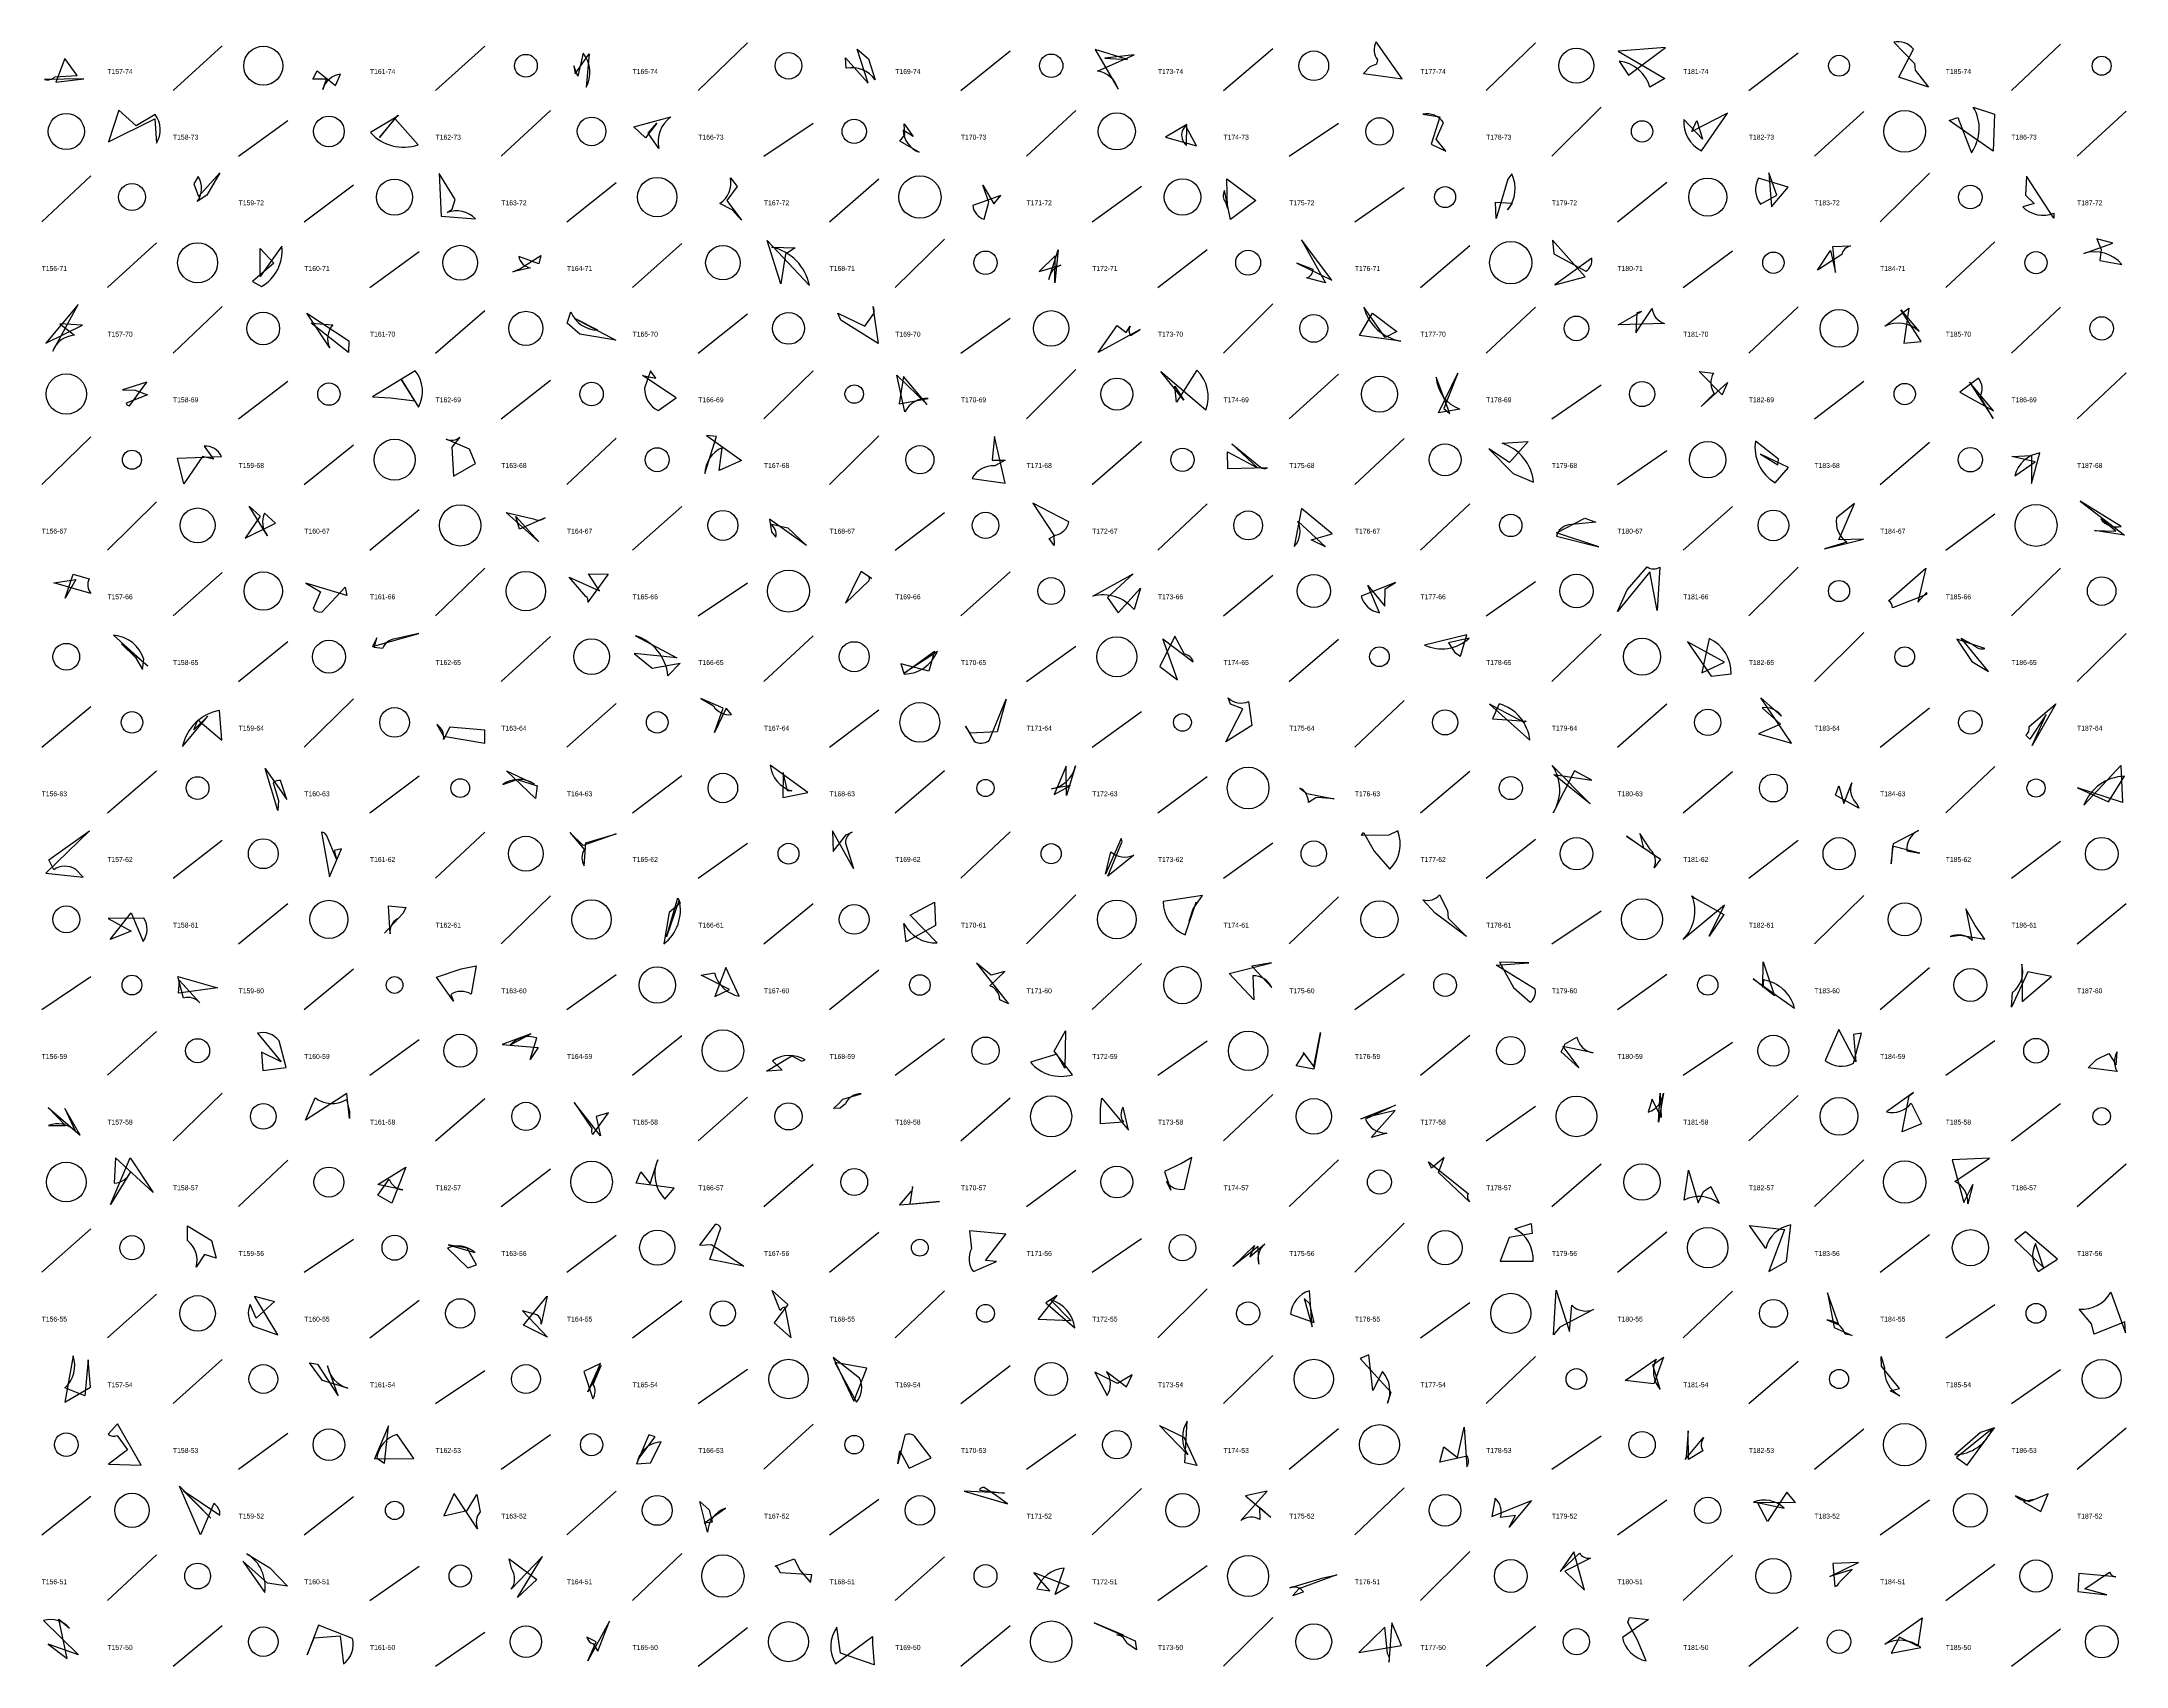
# Model space of a CAD drawing. Header units: millimetres. Extents: x -1 to 9990, y 0 to 15990.
# Drawn here: x 6240 to 7510, y 2000 to 2990 of the extents above; entities that cross this region are included whole.
import ezdxf

# ---------------------------------------------------------------- set-up
doc = ezdxf.new("R2010")
doc.units = ezdxf.units.MM
doc.layers.add('TEXT', color=3, linetype='Continuous')
doc.layers.add('WALL', color=1, linetype='Continuous')

msp = doc.modelspace()

# ---------------------------------------------------------------- linework, layer by layer
for points in [[(6736.8, 2985), (6743.7, 2979.3), (6747.7, 2966.4, 0.3), (6730.2, 2973.5), (6729.6, 2979.8), (6743.5, 2964.4)], [(6901.4, 2978.8), (6881.8, 2984.9), (6895.8, 2960.7, 0.3), (6883.2, 2971.7), (6905.5, 2981.7), (6887.7, 2979.6)], [(7045.2, 2970.3), (7068.8, 2967.1), (7053, 2989.6, 0.3), (7053.8, 2978.5), (7053.1, 2975.9), (7049.2, 2974.4)], [(7200.5, 2983.8), (7228.9, 2967.2), (7219.8, 2961.9, 0.3), (7201.1, 2977.8), (7206.7, 2969.2), (7229.2, 2986.1)], [(7389.5, 2962), (7371.5, 2968.1), (7380.3, 2985, 0.3), (7368.3, 2989.3), (7380.9, 2976.4), (7381.4, 2972.4)], [(6248.6, 2965), (6265.6, 2967), (6241.8, 2966.7, 0.3), (6248, 2968.2), (6261.7, 2969.1), (6254, 2979.4)], [(6407.8, 2971.8), (6418.9, 2963), (6422.1, 2969.9, 0.3), (6411.2, 2960.5), (6413.5, 2966.8), (6405.1, 2966.9)], [(6565, 2970), (6573.6, 2982.3), (6571.7, 2961.9, 0.3), (6569.9, 2982.6), (6566.6, 2968.6), (6564.2, 2975)], [(6280.7, 2928.6), (6308.9, 2942.7), (6309.9, 2927.8, 0.3), (6309.2, 2945.3), (6297.6, 2938.4), (6287, 2947.9)], [(7402, 2941.7), (7407.3, 2943.4), (7415.6, 2922, 0.3), (7416.8, 2949.8), (7429.6, 2945.6), (7428.9, 2922.9)], [(6457.1, 2944.8), (6456.9, 2944.2), (6440.3, 2934.3, 0.3), (6469.3, 2926.9), (6455.1, 2942.8), (6445.8, 2931.3)], [(6607.9, 2931.1), (6600.7, 2937.7), (6623.3, 2943.8, 0.3), (6616, 2924.5), (6609.4, 2934), (6614.7, 2940)], [(6765.5, 2939.7), (6771, 2931.9), (6764.8, 2935.8, 0.3), (6774.6, 2922.3), (6762.7, 2929), (6765.9, 2933)], [(6943.5, 2926.2), (6936.9, 2938.6), (6934.8, 2935.3, 0.3), (6937.4, 2926.5), (6937.7, 2939.2), (6924.6, 2931.4)], [(7095.5, 2922.9), (7089.5, 2930.3), (7094, 2940.4, 0.3), (7081.4, 2945.4), (7091.8, 2943.9), (7086.5, 2927.2)], [(7248.4, 2941.6), (7251.8, 2930.3), (7240.5, 2942.2, 0.3), (7251.1, 2923.2), (7267.1, 2946.1), (7245.3, 2935)], [(6348.6, 2909.7), (6340.6, 2896.1), (6334.8, 2892.2, 0.3), (6335.3, 2907.5), (6332.7, 2903.1), (6335.5, 2895.4)], [(6482.1, 2909.3), (6483.3, 2883.3), (6504.2, 2881.7, 0.3), (6487.1, 2885.6), (6490, 2887.6), (6491.8, 2893.5)], [(7125.6, 2891.9), (7135.8, 2891.3), (7133, 2887.3, 0.3), (7135.6, 2909.1), (7133.3, 2905.9), (7126.2, 2881.9)], [(7293.8, 2889), (7303.9, 2901.1), (7286, 2906.6, 0.3), (7287.1, 2890.7), (7297.1, 2896.1), (7292.2, 2909.7)], [(6666.3, 2881), (6660.7, 2887.3), (6653.2, 2891.1, 0.3), (6659.6, 2906.8), (6663.7, 2901.4), (6657.5, 2892.9)], [(6820, 2890.9), (6824.4, 2896), (6807.2, 2889.8, 0.3), (6814.2, 2881.5), (6817.1, 2891.8), (6813.4, 2902.2)], [(6979.7, 2892.9), (6964.3, 2881.3), (6960.6, 2899, 0.3), (6961.2, 2891.8), (6962.4, 2888.2), (6962.1, 2906.1)], [(7448.5, 2896.2), (7453.9, 2891.1), (7446.9, 2889, 0.3), (7465.9, 2885.2), (7465.9, 2882.1), (7449.2, 2907.8)], [(6381.5, 2854.7), (6368.4, 2843.5), (6373.9, 2840.5, 0.3), (6386.3, 2865), (6373, 2846.6), (6373.2, 2863.6)], [(6544, 2859.5), (6542.9, 2854.3), (6530.6, 2858.8, 0.3), (6537.8, 2851.8), (6527, 2849.4), (6531.2, 2851.2)], [(6690.3, 2842.1), (6681.9, 2868.5), (6707.7, 2841.2, 0.3), (6684.9, 2864.4), (6699.1, 2864.1), (6693.1, 2860.2)], [(6857.5, 2859.2), (6847.6, 2849.7), (6860.8, 2853.5, 0.3), (6853.6, 2844.7), (6859.3, 2862.9), (6857.3, 2842.8)], [(7007.6, 2869), (7022.2, 2842.7), (7010.6, 2845.7, 0.3), (7014.7, 2850.9), (7004.7, 2854.7), (7026, 2844.4)], [(7160.4, 2868.8), (7161.2, 2860.4), (7180.7, 2849.8, 0.3), (7184.3, 2857.8), (7161.8, 2841.5), (7180.4, 2846.5)], [(7332.8, 2849), (7331.3, 2864.9), (7341.9, 2865.2, 0.3), (7336.7, 2860.1), (7321.9, 2850.4), (7329.7, 2862.4)], [(7494.6, 2863), (7493.8, 2856.4), (7507.3, 2854, 0.3), (7484.2, 2860.6), (7501.7, 2866.9), (7492, 2869.6)], [(6264.8, 2816.9), (6251.1, 2817.8), (6260, 2810.8, 0.3), (6246.7, 2801.1), (6262.2, 2829.5), (6242.5, 2806)], [(6427, 2800.4), (6404.2, 2818.2), (6417.4, 2817.2, 0.3), (6415.5, 2803.1), (6401.6, 2824.3), (6427.2, 2807.4)], [(6567.8, 2811.4), (6560.2, 2818.1), (6562.3, 2825.1, 0.3), (6578.9, 2814), (6564.8, 2821), (6589.8, 2807.8)], [(6725, 2824.3), (6741.4, 2816.4), (6746.6, 2823.5, 0.3), (6746.3, 2828.4), (6749.5, 2805.9), (6726.9, 2820.1)], [(7065.6, 2813.2), (7058.4, 2809.5), (7045.5, 2828, 0.3), (7068, 2807.3), (7042.9, 2810.7), (7050.8, 2824.3)], [(7211.9, 2824.4), (7211.2, 2812.2), (7221.1, 2827.2, 0.3), (7228.6, 2818), (7200.4, 2817.2), (7214.7, 2825.3)], [(7385, 2807.1), (7372.7, 2826.3), (7383.9, 2813.2, 0.3), (7362.8, 2816.3), (7377.5, 2827.4), (7374.5, 2806)], [(6895.3, 2816.8), (6900.6, 2812.6), (6903.1, 2816.3, 0.3), (6903.3, 2810.7), (6909.2, 2814.4), (6883.7, 2800.3)], [(6296.9, 2777.3), (6304.5, 2774.5), (6291.4, 2769.4, 0.3), (6293.5, 2767.9), (6304.1, 2782.2), (6289.3, 2777.6)], [(6467.3, 2770.8), (6459, 2784), (6469.6, 2767.1, 0.3), (6467.6, 2789.1), (6441.5, 2773.3), (6452.6, 2772.7)], [(6614.2, 2784.7), (6611, 2789.2), (6607.3, 2778.5, 0.3), (6615.6, 2764.9), (6626.6, 2772.8), (6606.1, 2786.4)], [(6765.1, 2785.6), (6762.4, 2769.1), (6780, 2772.3, 0.3), (6765.9, 2764.1), (6760.9, 2786.5), (6779.5, 2768.7)], [(6935.9, 2771.2), (6921.9, 2788.7), (6949.3, 2765.4, 0.3), (6943.7, 2789.5), (6931.3, 2770.1), (6930.3, 2779.9)], [(7094.2, 2766.2), (7097.9, 2763.2), (7089.6, 2785.3, 0.3), (7104, 2765.8), (7090.9, 2763.5), (7102.7, 2787.8)], [(7263.7, 2774.5), (7249.7, 2788.7), (7258.5, 2787.7, 0.3), (7259, 2775.4), (7250.9, 2767.4), (7267.1, 2782)], [(7414.4, 2782.3), (7428.8, 2760.1), (7421, 2773.5, 0.3), (7419.9, 2784.7), (7408.5, 2776.2), (7429.1, 2764.7)], [(6326.6, 2720.4), (6322.7, 2735.9), (6349.6, 2737, 0.3), (6339, 2743.3), (6344.6, 2735.3), (6337.9, 2736.9)], [(6504.3, 2732.6), (6500.7, 2741.4), (6486.4, 2747.6, 0.3), (6494.8, 2748.8), (6489.8, 2742.6), (6490.9, 2724.9)], [(6666.4, 2734.6), (6652.7, 2728.4), (6654.5, 2742.3, 0.3), (6644.1, 2726.6), (6651.1, 2749.1), (6645, 2749.7)], [(6819.1, 2734.8), (6827, 2734.7), (6820.6, 2731.2, 0.3), (6806.8, 2723.5), (6826.9, 2720.8), (6820.4, 2749.1)], [(6980.6, 2730.1), (6965, 2744.7), (6982.5, 2730.4, 0.3), (6986.8, 2730), (6962.6, 2729.5), (6962.5, 2739.9)], [(7121.6, 2741.7), (7136.4, 2726.7), (7148.9, 2721.3, 0.3), (7129.7, 2745), (7145.5, 2746.2), (7134.3, 2733.3)], [(7297.7, 2731.9), (7298.1, 2735.3), (7284, 2746.4, 0.3), (7296, 2721), (7304.1, 2730.3), (7287.2, 2738.3)], [(7452.3, 2737.5), (7452.2, 2720.6), (7457.4, 2739.1, 0.3), (7442, 2725.2), (7454.4, 2733.7), (7440.2, 2737)], [(6363.9, 2687.2), (6382.4, 2696.4), (6375.8, 2702.5, 0.3), (6377.6, 2688.7), (6366.4, 2706.8), (6373, 2700.6)], [(6856.9, 2682.7), (6853.8, 2687), (6857.7, 2689, 0.3), (6865.7, 2697.1), (6843.9, 2708.6), (6856.6, 2689)], [(7026.1, 2689.8), (7007.5, 2705.2), (7003.1, 2682.1, 0.3), (7005.3, 2697.6), (7022.1, 2682), (7013.3, 2686.3)], [(7334.9, 2686.1), (7344.5, 2708.3), (7333.5, 2699.7, 0.3), (7339.8, 2684.8), (7326.1, 2680.8), (7349.8, 2686.6)], [(7490.6, 2691.9), (7503.7, 2691.4), (7494.4, 2698.9, 0.3), (7506.8, 2694.4), (7481.9, 2709.7), (7508.8, 2689)], [(6542.8, 2684.9), (6523, 2702.8), (6539.7, 2698.9, 0.3), (6546.7, 2699.7), (6531.1, 2692.6), (6528.9, 2700.5)], [(6683.4, 2698.7), (6684.7, 2691.1), (6687.3, 2687.8, 0.3), (6683.9, 2696), (6694.6, 2693.6), (6706, 2682.8)], [(7180.2, 2699.5), (7186.8, 2696.9), (7170.2, 2695.3, 0.3), (7162.8, 2688.4), (7188.7, 2681.9), (7162.8, 2690.4)], [(7200, 2642.5), (7206, 2655.8), (7218.1, 2669.7, 0.3), (7225.9, 2669.6), (7224.1, 2643.1), (7219.7, 2666.8)], [(7388.2, 2654.2), (7388.3, 2652.8), (7367.5, 2644.8, 0.3), (7365.1, 2649.1), (7387.9, 2669), (7383, 2648.2)], [(6254.2, 2650.7), (6259.2, 2665.3), (6268.9, 2662.5, 0.3), (6270, 2653.5), (6247.3, 2660.1), (6260.7, 2662)], [(6400.9, 2659.9), (6409.9, 2654.5), (6405.4, 2644.3, 0.3), (6410.9, 2642.3), (6424.9, 2657.4), (6425.9, 2652.2)], [(6573.1, 2665.5), (6585.1, 2665.3), (6572.7, 2648.2, 0.3), (6571.6, 2651.7), (6561.4, 2663.5), (6579.8, 2655.2)], [(6737.2, 2663.1), (6729.6, 2647.6), (6743.9, 2661.2, 0.3), (6744.1, 2663.5), (6745.5, 2662.6), (6739.3, 2666.9)], [(6895.8, 2641.8), (6909.4, 2656.7), (6905.5, 2643.7, 0.3), (6880.4, 2651.8), (6905, 2665.4), (6889.3, 2651.1)], [(7058.4, 2656.4), (7064.7, 2660.2), (7043.9, 2651.9, 0.3), (7055.1, 2641.8), (7047.9, 2658.3), (7058.3, 2645.8)], [(6441.5, 2621.3), (6469.8, 2629.2), (6455.3, 2625.8, 0.3), (6447.7, 2620.1), (6442.5, 2620.6), (6444.2, 2626.5)], [(6297.2, 2614.5), (6301.4, 2607.3), (6302.3, 2613.5, 0.3), (6283.8, 2628.1), (6304.6, 2609.2), (6288.7, 2622.8)], [(6611.9, 2608), (6629, 2611.1), (6621.5, 2603.4, 0.3), (6601.7, 2627.8), (6626.9, 2614.4), (6601, 2616.9)], [(6780.4, 2606.2), (6763.5, 2610.6), (6765.4, 2604.4, 0.3), (6785.7, 2618.2), (6765.4, 2605), (6784, 2618.4)], [(6931.9, 2600.9), (6923.1, 2625.9), (6941.6, 2611.8, 0.3), (6936.3, 2616.6), (6930.3, 2627.6), (6921.3, 2609.1)], [(7104.4, 2615.4), (7108.2, 2628.4), (7082.4, 2622.1, 0.3), (7109.7, 2626.3), (7097, 2623.5), (7101, 2617.5)], [(7242.6, 2624), (7257.1, 2603.1), (7269.3, 2604.6, 0.3), (7255.8, 2626.1), (7251.3, 2605.2), (7265.3, 2611.6)], [(7426, 2605.9), (7409.4, 2626.3), (7417.2, 2622, 0.3), (7423.8, 2620.1), (7406.8, 2625.6), (7415.9, 2612)], [(6335.2, 2576.5), (6349.8, 2564.2), (6348.3, 2582.3, 0.3), (6325.8, 2560.4), (6341.3, 2578.7), (6332.6, 2570.5)], [(6655.2, 2583.7), (6641.5, 2589.5), (6649.2, 2585.1, 0.3), (6660.3, 2579.8), (6657, 2583.7), (6649.9, 2568.8)], [(6805.7, 2568.4), (6802.8, 2572.7), (6808, 2563.6, 0.3), (6817.2, 2563.9), (6827.6, 2589.1), (6822.2, 2569.3)], [(6971.8, 2583.2), (6964.3, 2586), (6962.9, 2589.9, 0.3), (6975.3, 2587.7), (6977.2, 2573.1), (6961.4, 2563.2)], [(7143.1, 2575), (7122.1, 2586), (7146.7, 2564.1, 0.3), (7128, 2586.3), (7123.8, 2577.2), (7144.4, 2575.8)], [(7306.1, 2562.4), (7287.3, 2589.9), (7299.9, 2578.8, 0.3), (7288.1, 2583.8), (7299.4, 2573.9), (7285.9, 2568)], [(7461.2, 2579.7), (7451.3, 2564.8), (7448.7, 2567.2, 0.3), (7450.8, 2572.5), (7467, 2586.2), (7452.6, 2561)], [(6509.9, 2570.2), (6488.7, 2572), (6484.8, 2564.6, 0.3), (6480.7, 2573.7), (6484.7, 2566.6), (6509.9, 2562.4)], [(6376.1, 2546.9), (6389.4, 2528.1), (6385.4, 2539.5, 0.3), (6381.1, 2538.1), (6384.2, 2527.5), (6383.8, 2521.3)], [(6540.9, 2528.7), (6523.1, 2545.4), (6540, 2537.6, 0.3), (6520.9, 2537.2), (6529.6, 2540.2), (6541.8, 2536.4)], [(6691.5, 2529.2), (6706.7, 2532.2), (6683.9, 2548.9, 0.3), (6697, 2533.2), (6694.3, 2533.3), (6691.7, 2544.5)], [(6856.9, 2531), (6866.8, 2536.5), (6855.1, 2534.5, 0.3), (6869.9, 2548.5), (6864.4, 2530.4), (6864.2, 2548.4)], [(7184.4, 2539.8), (7173.8, 2545.5), (7160.8, 2520, 0.3), (7160.3, 2548.7), (7183.4, 2525.3), (7161.3, 2543.3)], [(7480.2, 2535.2), (7499.2, 2526.6), (7508.8, 2542.2, 0.3), (7484.1, 2524.6), (7506.6, 2548.7), (7507.6, 2526.2)], [(7017.2, 2529.2), (7016.2, 2529), (7011.7, 2526.1, 0.3), (7006.5, 2535), (7010.8, 2531.6), (7027.4, 2528.5)], [(7334.8, 2536.3), (7338, 2525.5), (7342.7, 2538.2, 0.3), (7346, 2525), (7347.1, 2522.7), (7332.8, 2530.7)], [(6242.5, 2483.1), (6265.2, 2480.7), (6260.5, 2485.5, 0.3), (6247.3, 2485.2), (6244.3, 2491.3), (6269.2, 2508.9)], [(6418.2, 2496.9), (6419.6, 2491.7), (6413.7, 2505.8, 0.3), (6410.5, 2508.2), (6415.4, 2480.9), (6422.7, 2497.9)], [(6569.9, 2500.1), (6561.7, 2507.9), (6570.6, 2497.4, 0.3), (6570.5, 2487.7), (6571.6, 2501.7), (6590, 2507.2)], [(6722.1, 2496.4), (6730.2, 2506.5), (6733.8, 2508.2, 0.3), (6729.6, 2501.5), (6734.6, 2486), (6721.7, 2508.9)], [(6897.6, 2504.2), (6888, 2482.6), (6891.3, 2496.2, 0.3), (6905.3, 2494.2), (6889.6, 2481.3), (6898.3, 2502.5)], [(7045.3, 2507.9), (7051.7, 2496.5), (7061.3, 2485.5, 0.3), (7066.1, 2509), (7060.8, 2506.2), (7044, 2506)], [(7205.5, 2505.7), (7226.2, 2491.7), (7222.4, 2486.3, 0.3), (7220.1, 2497.4), (7213.7, 2507.4), (7215.9, 2498.3)], [(7366.8, 2488.9), (7368.2, 2501.3), (7383.3, 2509.1, 0.3), (7376.2, 2496.7), (7384.3, 2495.3), (7367.6, 2499.5)], [(6629, 2464.9), (6622.3, 2459.1), (6619, 2440, 0.3), (6628.3, 2466.9), (6620.7, 2444.3), (6627.6, 2468.1)], [(6784.6, 2451.3), (6766.7, 2441.3), (6765.3, 2452.5, 0.3), (6785.6, 2440.7), (6769, 2457.6), (6783.9, 2465.4)], [(6941.5, 2461.4), (6947.2, 2469.6), (6923.2, 2465.9, 0.3), (6936.7, 2445.5), (6943.3, 2465.5), (6939, 2453.9)], [(7108, 2444.5), (7088.9, 2458.7), (7081.5, 2466.9, 0.3), (7091.6, 2470), (7096.5, 2460.5), (7096.9, 2455.8)], [(7255.9, 2444.8), (7265.2, 2463.6), (7240.1, 2442.8, 0.3), (7245.4, 2469.3), (7247.1, 2468), (7264.8, 2458)], [(6281.7, 2442.8), (6294.6, 2459), (6301.8, 2441.5, 0.3), (6302.3, 2455.7), (6280.4, 2455.6), (6294.6, 2447.9)], [(6460.3, 2458.7), (6448.8, 2446.5), (6456.7, 2455.4, 0.3), (6452.2, 2446.2), (6451.3, 2463.2), (6461.8, 2462.2)], [(7418, 2451.2), (7412.3, 2461.4), (7416.1, 2442.2, 0.3), (7402.7, 2444.5), (7408.7, 2445.3), (7423.8, 2443)], [(6495.5, 2424.9), (6504.7, 2426.7), (6501.6, 2409.4, 0.3), (6489.2, 2409.2), (6490.8, 2405.2), (6480.6, 2419.8)], [(6809.5, 2428.4), (6829.1, 2403.5), (6823.7, 2406, 0.3), (6817.7, 2414.6), (6826.7, 2423.3), (6818.5, 2421.1)], [(6989.3, 2428.6), (6977.2, 2426.5), (6989.4, 2413.6, 0.3), (6977.9, 2420.6), (6978.4, 2406), (6963.4, 2422.1)], [(7128.2, 2429), (7136.7, 2413.5), (7146.8, 2404.5, 0.3), (7149.8, 2412.4), (7126.1, 2427.1), (7146.1, 2428.6)], [(7295.6, 2408.5), (7282.6, 2418.8), (7307.9, 2400.9, 0.3), (7288.9, 2418.1), (7288.5, 2413.5), (7288.7, 2429.1)], [(7450, 2423.1), (7440.1, 2401.5), (7440.6, 2410.4, 0.3), (7446.4, 2427.7), (7446.6, 2405), (7464.4, 2420.1)], [(6323.4, 2410.1), (6323.9, 2417.8), (6336.3, 2404.1, 0.3), (6326.4, 2407), (6322.9, 2420.2), (6347.1, 2413.3)], [(6659, 2412.3), (6641.8, 2421.1), (6649.9, 2422.5, 0.3), (6665, 2408.2), (6656.7, 2425.7), (6650.1, 2408.1)], [(7345.2, 2368.3), (7334.9, 2387.9), (7326.5, 2369.1, 0.3), (7343.8, 2367.4), (7348.7, 2385.7), (7343.8, 2384.8)], [(6374.7, 2363), (6388.9, 2364.8), (6384.6, 2381.1, 0.3), (6371.4, 2385.6), (6385.9, 2368.2), (6373.9, 2374.1)], [(6542.4, 2377), (6537.5, 2369.6), (6541.6, 2382.8, 0.3), (6525.7, 2378.5), (6538, 2385.2), (6520.5, 2378.8)], [(6863.4, 2364.4), (6858.4, 2372.9), (6842.4, 2368, 0.3), (6868, 2360.4), (6856.8, 2374.8), (6863.7, 2387.2)], [(7015, 2363.8), (7004.3, 2365.8), (7008.7, 2372.7, 0.3), (7008.6, 2374), (7015.1, 2365.2), (7019, 2386)], [(7165.8, 2374.4), (7168.1, 2379.1), (7175.3, 2383.3, 0.3), (7185.1, 2373.6), (7166.8, 2377.6), (7176.5, 2364.5)], [(6697, 2371.9), (6703.1, 2368.6), (6705.1, 2369.4, 0.3), (6685.3, 2368.8), (6691.2, 2363.1), (6681.5, 2362.5)], [(7499.3, 2373.2), (7503.9, 2366.4), (7504.5, 2374.4, 0.3), (7504.5, 2362.3), (7486.7, 2364.6), (7491.9, 2369.7)], [(7377.7, 2347.5), (7380.3, 2349.6), (7363.9, 2337.7, 0.3), (7378.9, 2343), (7385.3, 2330.5), (7373.4, 2325.6)], [(6263.4, 2323.6), (6254.1, 2339.8), (6260.3, 2326.2, 0.3), (6244.1, 2329.4), (6254.6, 2329.5), (6244, 2340.3)], [(6425.8, 2349), (6400.7, 2332.6), (6406.7, 2346.2, 0.3), (6425.6, 2345.2), (6427.6, 2338), (6427.6, 2333.8)], [(6580.4, 2323.2), (6564.4, 2343.5), (6575.2, 2327.6, 0.3), (6575.8, 2323.9), (6585.3, 2337.2), (6577.9, 2334.9)], [(6725.7, 2342.9), (6728, 2345.4), (6739.3, 2348.8, 0.3), (6729.6, 2342.6), (6726.5, 2340), (6722.3, 2339.7)], [(6885.9, 2346.1), (6902.2, 2326.5), (6898.8, 2340.6, 0.3), (6899, 2331.4), (6885.1, 2330.5), (6885.1, 2339.7)], [(7043.7, 2333.5), (7064.7, 2341.8), (7046.4, 2333.3, 0.3), (7059.5, 2324.7), (7050, 2322.2), (7064.5, 2338.5)], [(7226.7, 2334.3), (7221.2, 2345.4), (7218.8, 2337.6, 0.3), (7228, 2349.2), (7225, 2331.4), (7226.1, 2349.2)], [(6307.9, 2288.6), (6285, 2309.7), (6284.1, 2294.4, 0.3), (6294.2, 2301.2), (6282, 2281.4), (6293.9, 2309.7)], [(6453.4, 2282.1), (6444.7, 2287), (6451.7, 2296.8, 0.3), (6460, 2290.2), (6444.7, 2293.5), (6461.8, 2304.1)], [(6605.1, 2301.2), (6610.7, 2293.9), (6615.3, 2308.6, 0.3), (6619.6, 2284.6), (6625.3, 2291.3), (6602.2, 2294.3)], [(6924, 2301.4), (6928, 2290), (6925.2, 2295.3, 0.3), (6936.2, 2290.7), (6940.6, 2310), (6934.4, 2306.2)], [(7086.7, 2303.4), (7084.8, 2307.4), (7109.1, 2288.1, 0.3), (7109.8, 2283), (7090.9, 2300.8), (7094.4, 2310)], [(7252.4, 2289.2), (7256.9, 2292.2), (7262, 2281.9, 0.3), (7240.6, 2283.9), (7243.3, 2302.2), (7249.2, 2282.4)], [(7411, 2282.6), (7416.6, 2293.4), (7413.4, 2281.8, 0.3), (7405.6, 2295.4), (7426.7, 2309.5), (7404, 2308.5)], [(6770.5, 2281.6), (6762.6, 2281), (6769.7, 2289.3, 0.3), (6770.6, 2292.3), (6768.8, 2281.5), (6786.9, 2283.1)], [(6346.3, 2248.6), (6339.1, 2250.9), (6334.1, 2243.1, 0.3), (6328.8, 2259.4), (6328.8, 2268.3), (6343.5, 2259.4)], [(6667.8, 2243.8), (6647, 2247.8), (6653.7, 2267.1, 0.3), (6650.3, 2269.2), (6640.8, 2256.5), (6648.1, 2257)], [(6827.4, 2263.3), (6805.2, 2265.3), (6806.5, 2254.3, 0.3), (6807.6, 2240.4), (6821.6, 2246.6), (6814.9, 2247.1)], [(7134, 2261.2), (7128.6, 2246.8), (7148.6, 2246.7, 0.3), (7137.4, 2266.5), (7147.5, 2269.7), (7148.1, 2263.6)], [(7292.2, 2240.4), (7302.9, 2246.6), (7305.7, 2268.9, 0.3), (7290.4, 2254.5), (7280.5, 2268.6), (7301.7, 2266)], [(7442, 2259.5), (7459.6, 2242.9), (7454.7, 2257.5, 0.3), (7456.4, 2240.4), (7468, 2248.1), (7448.5, 2264.7)], [(6499.3, 2254.8), (6487.7, 2256.7), (6503.8, 2252, 0.3), (6487.3, 2254.8), (6499.7, 2242.7), (6504.9, 2244.6)], [(6978.8, 2256.3), (6976, 2249.5), (6985.2, 2257.4, 0.3), (6981.5, 2245), (6981.2, 2255.7), (6965.7, 2243.5)], [(6381.8, 2222.2), (6370.7, 2212.1), (6367.1, 2220.4, 0.3), (6368.8, 2207.1), (6383.8, 2202), (6369.6, 2225.5)], [(6533.6, 2207.8), (6548, 2225.4), (6544.2, 2208.5, 0.3), (6541.7, 2214.1), (6533, 2216.5), (6548.1, 2200.5)], [(6686.3, 2209.2), (6696.7, 2200.1), (6692.9, 2218.6, 0.3), (6689.9, 2216.7), (6685.1, 2228.9), (6694.6, 2220.3)], [(6858.6, 2225.8), (6851.8, 2221.5), (6869.4, 2206.1, 0.3), (6854.5, 2223.2), (6867.1, 2210.4), (6847.1, 2211.3)], [(7009.1, 2224.1), (7014, 2206.7), (7012.3, 2228.8, 0.3), (7000.8, 2214.6), (7015.3, 2209.5), (7012.6, 2220.8)], [(7162.7, 2229.1), (7170.8, 2204), (7172.1, 2220, 0.3), (7185.5, 2217.3), (7164.8, 2206.6), (7161.1, 2202)], [(7332.1, 2206.3), (7343, 2201.6), (7338.7, 2202.3, 0.3), (7327.6, 2211), (7334.9, 2208), (7328, 2227.6)], [(7490.4, 2202.3), (7488.8, 2208.6), (7481.3, 2217.6, 0.3), (7500.5, 2228), (7509.6, 2203.1), (7509.2, 2209.9)], [(6268.3, 2186.6), (6266.3, 2164.7), (6254.1, 2169.6, 0.3), (6259.2, 2189.1), (6254, 2161), (6269.8, 2170.1)], [(6408.1, 2184.1), (6420.7, 2164.7), (6414.1, 2183.1, 0.3), (6426.5, 2169.5), (6411.1, 2174.1), (6403.1, 2184.9)], [(6742.7, 2181.7), (6723.2, 2185), (6736.3, 2160.8, 0.3), (6738.3, 2175.5), (6722.2, 2188.1), (6734.8, 2161.6)], [(7043.3, 2187.5), (7061.9, 2167), (7059.8, 2160.2, 0.3), (7056.8, 2179.5), (7050.9, 2168.1), (7048.6, 2189.7)], [(7222.2, 2172.1), (7204.7, 2174.1), (7223.5, 2187.1, 0.3), (7226.1, 2168.6), (7221.6, 2183.6), (7228.1, 2188.3)], [(7360.9, 2182.9), (7360.7, 2188.7), (7362.7, 2181.8, 0.3), (7372.1, 2164.7), (7366.2, 2167.9), (7371.8, 2169.3)], [(6580.4, 2184.4), (6570.2, 2179.5), (6575.8, 2163, 0.3), (6576, 2171.6), (6580.8, 2183.2), (6572.8, 2167.2)], [(6895.5, 2172.2), (6881.6, 2179.2), (6889.1, 2164.9, 0.3), (6888.7, 2179.6), (6900.8, 2170.3), (6904.3, 2177.6)], [(6300.6, 2122.6), (6286.2, 2147.7), (6280.4, 2141.5, 0.3), (6286, 2140.6), (6292.2, 2131.9), (6280.7, 2123.2)], [(6442.7, 2126.3), (6466.8, 2126.6), (6456.6, 2141.2, 0.3), (6444.1, 2126.8), (6448.8, 2123.8), (6451.2, 2146.4)], [(6943.8, 2122.4), (6936.5, 2124), (6937.9, 2149.4, 0.3), (6938.3, 2128.8), (6921, 2146.6), (6935.8, 2139.6)], [(6602.4, 2123.4), (6610.9, 2124), (6617.4, 2136.7, 0.3), (6603.1, 2125.8), (6613.7, 2139.7), (6609.9, 2141)], [(6768.4, 2120.7), (6781.9, 2126.9), (6772, 2140, 0.3), (6765.8, 2140.9), (6761.6, 2123.3), (6762.7, 2131.3)], [(7102.6, 2127.1), (7106.7, 2145.6), (7108.3, 2121.6, 0.3), (7108.4, 2128.1), (7091.8, 2124.3), (7094.3, 2133.6)], [(7241.8, 2127.6), (7241.3, 2126), (7252.5, 2139.3, 0.3), (7252, 2131.3), (7243.2, 2125.9), (7243.1, 2143.5)], [(7429.7, 2145.3), (7421.1, 2142.4), (7405.6, 2128.9, 0.3), (7428.3, 2144.6), (7406.6, 2127.1), (7413, 2122.6)], [(6343.1, 2090.2), (6326.1, 2107), (6348.6, 2092.1, 0.3), (6344.8, 2099.1), (6336.8, 2080), (6323.9, 2109.8)], [(6828.3, 2098.9), (6821.7, 2103.9), (6814.1, 2109, 0.3), (6811.3, 2107.3), (6826.5, 2105.4), (6801.9, 2106.7)], [(6499.3, 2094.9), (6505.2, 2104.6), (6507.1, 2094, 0.3), (6505.6, 2083.7), (6491.3, 2105.2), (6485, 2091.6)], [(6648.5, 2087.9), (6643.5, 2087.2), (6656.5, 2096.4, 0.3), (6645.7, 2081.8), (6640.9, 2100.4), (6646.7, 2095.4)], [(6988.9, 2090.9), (6982, 2097), (6982.2, 2089.4, 0.3), (6970.6, 2088.8), (6986.5, 2106.6), (6973.3, 2103.8)], [(7134, 2084.8), (7137.9, 2091.8), (7128.7, 2090.6, 0.3), (7125.4, 2102.4), (7123.5, 2091.2), (7147.6, 2100.9)], [(7291.5, 2088.2), (7285.4, 2099.8), (7301.5, 2096.3, 0.3), (7282.9, 2100), (7308.4, 2099.7), (7303.1, 2106)], [(7462.4, 2105), (7450.6, 2100.2), (7442.5, 2103.8, 0.3), (7453.2, 2101.6), (7447.4, 2100.1), (7458, 2094.3)], [(6377.6, 2050.6), (6362.6, 2064.1), (6375.9, 2044.9, 0.3), (6365, 2068.6), (6378.9, 2060), (6389.7, 2048.8)], [(6529.9, 2041.9), (6545.1, 2066.9), (6526.1, 2046.9, 0.3), (6526.3, 2059.5), (6524.8, 2065.4), (6541.7, 2052.8)], [(6708.3, 2051), (6709.2, 2055.7), (6689.8, 2056.9, 0.3), (6686.9, 2061.1), (6698.5, 2065.4), (6702, 2058.3)], [(6865.9, 2048.9), (6857.4, 2043.8), (6862.9, 2059.7, 0.3), (6846.3, 2047.1), (6854.1, 2046), (6844.4, 2057.2)], [(7173.4, 2069.7), (7165, 2057.8), (7176.8, 2069, 0.3), (7183.6, 2065.9), (7168, 2057.9), (7179.9, 2046.4)], [(7346.9, 2063.2), (7331.3, 2062.6), (7332.4, 2048.7, 0.3), (7335.3, 2051.3), (7343, 2058.9), (7329.4, 2054.7)], [(7498.1, 2043.5), (7484.8, 2047.2), (7499.8, 2057.4, 0.3), (7503.7, 2054.5), (7481, 2056.6), (7480.4, 2045.5)], [(7005.8, 2047.2), (7002.3, 2043.1), (7008.8, 2045.4, 0.3), (7000.3, 2047.9), (7020.8, 2053.9), (7029, 2055.7)], [(6255.5, 2004.8), (6250.5, 2028.7), (6256.9, 2023.3, 0.3), (6241.2, 2027.8), (6262.5, 2006.9), (6244, 2013.4)], [(6406, 2017.3), (6421.8, 2018.5), (6423.8, 2001.5, 0.3), (6429.4, 2017), (6408.6, 2025), (6401.8, 2006.9)], [(6572.7, 2003.4), (6577.8, 2014.9), (6572.2, 2017.8, 0.3), (6575.9, 2013.7), (6578.8, 2009.2), (6586, 2027.4)], [(6747.2, 2000.9), (6726.7, 2008), (6724.5, 2023.9, 0.3), (6723.7, 2001.5), (6746.1, 2018.1), (6746.1, 2013.6)], [(6906.2, 2015.5), (6906.9, 2010), (6901, 2014.1, 0.3), (6895.1, 2019.1), (6899.1, 2019), (6881.2, 2026.4)], [(7068.5, 2012.6), (7062.5, 2026.4), (7060.7, 2002.5, 0.3), (7059.8, 2007.7), (7058.3, 2023.8), (7042.4, 2008.4)], [(7207.3, 2029.7), (7218.9, 2028.5), (7203, 2017.5, 0.3), (7217.5, 2003.3), (7212.3, 2016), (7206.4, 2026.7)], [(7371.8, 2017.7), (7366.8, 2008), (7384.8, 2011.5, 0.3), (7362.9, 2013.5), (7385.6, 2029.6), (7382.9, 2012.3)]]:
    msp.add_lwpolyline(points, format="xyb", close=True)
for centre, radius in [((6375, 2975), 11.9), ((7175, 2975), 10.7), ((6535, 2975), 6.93), ((6695, 2975), 8.09), ((6855, 2975), 7.15), ((7015, 2975), 9.05), ((7335, 2975), 6.36), ((7495, 2975), 5.78), ((7375, 2935), 12.7), ((6255, 2935), 11), ((6415, 2935), 9.31), ((6575, 2935), 8.72), ((6735, 2935), 7.4), ((6895, 2935), 11.3), ((7055, 2935), 8.34), ((7215, 2935), 6.5), ((6295, 2895), 8.24), ((6455, 2895), 11), ((6615, 2895), 12), ((6775, 2895), 12.9), ((6935, 2895), 11.1), ((7095, 2895), 6.39), ((7255, 2895), 11.6), ((7415, 2895), 7.2), ((6335, 2855), 12.2), ((6495, 2855), 10.6), ((6655, 2855), 10.5), ((6815, 2855), 7.14), ((6975, 2855), 7.59), ((7135, 2855), 12.9), ((7295, 2855), 6.5), ((7455, 2855), 6.76), ((6375, 2815), 9.95), ((6535, 2815), 10.4), ((6695, 2815), 9.68), ((6855, 2815), 10.8), ((7015, 2815), 8.49), ((7175, 2815), 7.5), ((7335, 2815), 11.5), ((7495, 2815), 7.14), ((6255, 2775), 12.3), ((6415, 2775), 6.83), ((6575, 2775), 7.15), ((6895, 2775), 9.75), ((7055, 2775), 11), ((7215, 2775), 7.67), ((7375, 2775), 6.5), ((6735, 2775), 5.61), ((6455, 2735), 12.5), ((6775, 2735), 8.6), ((7095, 2735), 9.72), ((7255, 2735), 11.1), ((6295, 2735), 5.82), ((6615, 2735), 7.29), ((6935, 2735), 7.08), ((7415, 2735), 7.43), ((6335, 2695), 10.6), ((6495, 2695), 12.6), ((7455, 2695), 12.8), ((6655, 2695), 9.12), ((6815, 2695), 8.04), ((6975, 2695), 8.79), ((7135, 2695), 6.83), ((7295, 2695), 9.36), ((6535, 2655), 12), ((6695, 2655), 12.8), ((6375, 2655), 11.7), ((6855, 2655), 8.17), ((7015, 2655), 10.1), ((7175, 2655), 10.2), ((7335, 2655), 6.44), ((7495, 2655), 8.72), ((6255, 2615), 8.13), ((6415, 2615), 10), ((6575, 2615), 10.9), ((6735, 2615), 9.16), ((6895, 2615), 12.2), ((7055, 2615), 6), ((7215, 2615), 11.3), ((7375, 2615), 6), ((6295, 2575), 6.58), ((6455, 2575), 9.04), ((6615, 2575), 6.57), ((6775, 2575), 12.1), ((6935, 2575), 5.4), ((7095, 2575), 7.68), ((7255, 2575), 8.01), ((7415, 2575), 7.16), ((6335, 2535), 6.89), ((6495, 2535), 5.71), ((6655, 2535), 8.99), ((6815, 2535), 5.22), ((6975, 2535), 12.7), ((7135, 2535), 7.06), ((7295, 2535), 8.48), ((7455, 2535), 5.51), ((6375, 2495), 9.1), ((6535, 2495), 10.6), ((7015, 2495), 7.79), ((7175, 2495), 9.9), ((7335, 2495), 9.78), ((7495, 2495), 9.96), ((6695, 2495), 6.35), ((6855, 2495), 6.13), ((6415, 2455), 11.6), ((6575, 2455), 12), ((6735, 2455), 9.07), ((6895, 2455), 11.8), ((7055, 2455), 11.3), ((7215, 2455), 12.5), ((7375, 2455), 10.1), ((6255, 2455), 8.22), ((6615, 2415), 11.1), ((6935, 2415), 11.4), ((6295, 2415), 6.02), ((6455, 2415), 5.11), ((6775, 2415), 6.27), ((7095, 2415), 6.96), ((7255, 2415), 6.19), ((7415, 2415), 10), ((6655, 2375), 12.7), ((6335, 2375), 7.31), ((6495, 2375), 10), ((6815, 2375), 8.32), ((6975, 2375), 12), ((7135, 2375), 8.63), ((7295, 2375), 9.43), ((7455, 2375), 7.52), ((6375, 2335), 7.84), ((6535, 2335), 8.59), ((6695, 2335), 8.3), ((6855, 2335), 12.5), ((7015, 2335), 10.8), ((7175, 2335), 12.4), ((7335, 2335), 11.5), ((7495, 2335), 5.32), ((6255, 2295), 12.1), ((6415, 2295), 9.13), ((6575, 2295), 12.7), ((6735, 2295), 8.18), ((6895, 2295), 9.71), ((7055, 2295), 7.34), ((7215, 2295), 11.1), ((7375, 2295), 12.9), ((6295, 2255), 7.33), ((6455, 2255), 7.67), ((6615, 2255), 10.7), ((6935, 2255), 8.06), ((7095, 2255), 10.4), ((7255, 2255), 12.3), ((7415, 2255), 11), ((6775, 2255), 5.16), ((6335, 2215), 10.8), ((6495, 2215), 8.93), ((6655, 2215), 7.67), ((7135, 2215), 12.2), ((7295, 2215), 8.5), ((6815, 2215), 5.46), ((6975, 2215), 7.05), ((7455, 2215), 6.07), ((6695, 2175), 12), ((6855, 2175), 10), ((7015, 2175), 12), ((7495, 2175), 11.9), ((6375, 2175), 8.77), ((6535, 2175), 8.8), ((7175, 2175), 6.32), ((7335, 2175), 5.82), ((7055, 2135), 12.2), ((7375, 2135), 12.9), ((6255, 2135), 7.22), ((6415, 2135), 9.68), ((6575, 2135), 6.77), ((6735, 2135), 5.66), ((6895, 2135), 8.69), ((7215, 2135), 8.06), ((6295, 2095), 10.5), ((6455, 2095), 5.59), ((6615, 2095), 9.12), ((6775, 2095), 9.01), ((6935, 2095), 10.2), ((7095, 2095), 9.66), ((7255, 2095), 8.01), ((7415, 2095), 10.2), ((6335, 2055), 7.88), ((6495, 2055), 6.8), ((6655, 2055), 12.9), ((6815, 2055), 6.97), ((6975, 2055), 12.5), ((7135, 2055), 10), ((7295, 2055), 10.7), ((7455, 2055), 9.78), ((6375, 2015), 8.99), ((6535, 2015), 9.56), ((6695, 2015), 12.2), ((6855, 2015), 12.6), ((7015, 2015), 10.9), ((7175, 2015), 8), ((7335, 2015), 7.15), ((7495, 2015), 9.94)]:
    msp.add_circle(centre, radius)
at = {"layer": 'WALL'}
for p, q in [((6320, 2960), (6350, 2987.2)), ((6480, 2960), (6510, 2987)), ((6640, 2960), (6670, 2988.9)), ((6960, 2960), (6990, 2985.4)), ((7120, 2960), (7150, 2989)), ((7440, 2960), (7470, 2988.1)), ((6800, 2960), (6830, 2984)), ((7280, 2960), (7310, 2982.8)), ((6520, 2920), (6550, 2947.7)), ((6840, 2920), (6870, 2947.8)), ((7160, 2920), (7190, 2949.8)), ((7320, 2920), (7350, 2947.2)), ((7480, 2920), (7510, 2947.4)), ((6360, 2920), (6390, 2941.7)), ((6680, 2920), (6710, 2940.1)), ((7000, 2920), (7030, 2940.1)), ((7360, 2880), (7390, 2909.5)), ((6240, 2880), (6270, 2908)), ((6400, 2880), (6430, 2902.4)), ((6560, 2880), (6590, 2903.9)), ((6720, 2880), (6750, 2906.2)), ((6880, 2880), (6910, 2901.7)), ((7040, 2880), (7070, 2900.9)), ((7200, 2880), (7230, 2904)), ((6280, 2840), (6310, 2867.2)), ((6440, 2840), (6470, 2861.9)), ((6600, 2840), (6630, 2866.7)), ((6760, 2840), (6790, 2869.4)), ((6920, 2840), (6950, 2863.1)), ((7080, 2840), (7110, 2865.4)), ((7240, 2840), (7270, 2862.3)), ((7400, 2840), (7430, 2867.8)), ((6320, 2800), (6350, 2828.4)), ((6480, 2800), (6510, 2825.9)), ((6640, 2800), (6670, 2823.9)), ((6800, 2800), (6830, 2821.3)), ((6960, 2800), (6990, 2829.9)), ((7120, 2800), (7150, 2828)), ((7280, 2800), (7310, 2828.1)), ((7440, 2800), (7470, 2827.9)), ((6360, 2760), (6390, 2782.8)), ((6520, 2760), (6550, 2783.4)), ((6680, 2760), (6710, 2789.2)), ((6840, 2760), (6870, 2790)), ((7000, 2760), (7030, 2787.1)), ((7320, 2760), (7350, 2782.9)), ((7480, 2760), (7510, 2787.9)), ((7160, 2760), (7190, 2780.7)), ((6240, 2720), (6270, 2748.9)), ((6400, 2720), (6430, 2744.1)), ((6560, 2720), (6590, 2748.2)), ((6720, 2720), (6750, 2749.6)), ((6880, 2720), (6910, 2746.1)), ((7040, 2720), (7070, 2747.9)), ((7360, 2720), (7390, 2745.6)), ((7200, 2720), (7230, 2740.6)), ((6280, 2680), (6310, 2709.3)), ((6600, 2680), (6630, 2706.5)), ((6920, 2680), (6950, 2708.1)), ((7080, 2680), (7110, 2708.2)), ((7240, 2680), (7270, 2706.6)), ((6440, 2680), (6470, 2704.7)), ((6760, 2680), (6790, 2702.9)), ((7400, 2680), (7430, 2702)), ((6480, 2640), (6510, 2669)), ((7280, 2640), (7310, 2669.6)), ((7440, 2640), (7470, 2668.9)), ((6320, 2640), (6350, 2666.4)), ((6640, 2640), (6670, 2660.1)), ((6800, 2640), (6830, 2666.7)), ((6960, 2640), (6990, 2664.6)), ((7120, 2640), (7150, 2660.8)), ((7320, 2600), (7350, 2629.8)), ((7480, 2600), (7510, 2629.1)), ((6360, 2600), (6390, 2624.2)), ((6520, 2600), (6550, 2627.3)), ((6680, 2600), (6710, 2627.8)), ((6840, 2600), (6870, 2621.4)), ((7000, 2600), (7030, 2625.7)), ((7160, 2600), (7190, 2628.8)), ((6240, 2560), (6270, 2584.6)), ((6400, 2560), (6430, 2589.4)), ((6560, 2560), (6590, 2586.5)), ((6720, 2560), (6750, 2582.6)), ((6880, 2560), (6910, 2581.7)), ((7040, 2560), (7070, 2588.3)), ((7200, 2560), (7230, 2586.2)), ((7360, 2560), (7390, 2583.8)), ((6280, 2520), (6310, 2545.4)), ((6440, 2520), (6470, 2542.5)), ((6600, 2520), (6630, 2542.6)), ((6760, 2520), (6790, 2545.6)), ((6920, 2520), (6950, 2542.1)), ((7080, 2520), (7110, 2545.2)), ((7240, 2520), (7270, 2545)), ((7400, 2520), (7430, 2548.1)), ((6320, 2480), (6350, 2503.3)), ((6480, 2480), (6510, 2508.1)), ((6800, 2480), (6830, 2508.3)), ((7120, 2480), (7150, 2503.8)), ((7280, 2480), (7310, 2503.3)), ((7440, 2480), (7470, 2502.7)), ((6640, 2480), (6670, 2501.5)), ((6960, 2480), (6990, 2501.6)), ((6360, 2440), (6390, 2464.6)), ((6520, 2440), (6550, 2469.4)), ((6680, 2440), (6710, 2464.6)), ((6840, 2440), (6870, 2470)), ((7000, 2440), (7030, 2468.8)), ((7320, 2440), (7350, 2469.5)), ((7480, 2440), (7510, 2464.6)), ((7160, 2440), (7190, 2460.3)), ((6880, 2400), (6910, 2428.2)), ((6240, 2400), (6270, 2420.2)), ((6400, 2400), (6430, 2424.9)), ((6560, 2400), (6590, 2421.5)), ((6720, 2400), (6750, 2424.2)), ((7040, 2400), (7070, 2421.8)), ((7200, 2400), (7230, 2421.7)), ((7360, 2400), (7390, 2425.6)), ((6280, 2360), (6310, 2386.7)), ((6440, 2360), (6470, 2381.8)), ((6600, 2360), (6630, 2384.2)), ((6760, 2360), (6790, 2382.5)), ((6920, 2360), (6950, 2381)), ((7080, 2360), (7110, 2384.5)), ((7240, 2360), (7270, 2380.3)), ((7400, 2360), (7430, 2381.3)), ((6320, 2320), (6350, 2349.1)), ((6480, 2320), (6510, 2345.8)), ((6640, 2320), (6670, 2346.6)), ((6800, 2320), (6830, 2346.3)), ((6960, 2320), (6990, 2348.3)), ((7120, 2320), (7150, 2341.3)), ((7280, 2320), (7310, 2347.8)), ((7440, 2320), (7470, 2342.9)), ((6360, 2280), (6390, 2308.3)), ((6520, 2280), (6550, 2303.1)), ((6680, 2280), (6710, 2305.9)), ((6840, 2280), (6870, 2302.2)), ((7000, 2280), (7030, 2308.6)), ((7160, 2280), (7190, 2306.1)), ((7320, 2280), (7350, 2308.6)), ((7480, 2280), (7510, 2306)), ((6240, 2240), (6270, 2266.4)), ((6560, 2240), (6590, 2262.6)), ((6720, 2240), (6750, 2264.5)), ((7040, 2240), (7070, 2269.9)), ((7200, 2240), (7230, 2264.6)), ((7360, 2240), (7390, 2263)), ((6400, 2240), (6430, 2260.2)), ((6880, 2240), (6910, 2260.5)), ((6280, 2200), (6310, 2226.6)), ((6440, 2200), (6470, 2223.1)), ((6600, 2200), (6630, 2222.7)), ((6760, 2200), (6790, 2228.8)), ((6920, 2200), (6950, 2230)), ((7240, 2200), (7270, 2228.5)), ((7080, 2200), (7110, 2221.6)), ((7400, 2200), (7430, 2220.3)), ((6320, 2160), (6350, 2186.9)), ((6960, 2160), (6990, 2189.4)), ((7120, 2160), (7150, 2188.7)), ((7280, 2160), (7310, 2185.9)), ((6480, 2160), (6510, 2180.2)), ((6640, 2160), (6670, 2181.1)), ((6800, 2160), (6830, 2183.2)), ((7440, 2160), (7470, 2180.7)), ((6680, 2120), (6710, 2147.6)), ((6360, 2120), (6390, 2142.1)), ((6520, 2120), (6550, 2141.2)), ((6840, 2120), (6870, 2141.4)), ((7000, 2120), (7030, 2144.8)), ((7160, 2120), (7190, 2140.3)), ((7320, 2120), (7350, 2144.7)), ((7480, 2120), (7510, 2145.2)), ((6880, 2080), (6910, 2108.3)), ((7040, 2080), (7070, 2108.8)), ((6240, 2080), (6270, 2103.6)), ((6400, 2080), (6430, 2103.4)), ((6560, 2080), (6590, 2106.6)), ((6720, 2080), (6750, 2101.8)), ((7200, 2080), (7230, 2101.4)), ((7360, 2080), (7390, 2101.5)), ((6280, 2040), (6310, 2068)), ((6440, 2040), (6470, 2060.9)), ((6600, 2040), (6630, 2068.7)), ((6760, 2040), (6790, 2066.7)), ((6920, 2040), (6950, 2061.5)), ((7080, 2040), (7110, 2070)), ((7240, 2040), (7270, 2067.8)), ((7400, 2040), (7430, 2062.3)), ((6320, 2000), (6350, 2024.8)), ((6480, 2000), (6510, 2020.8)), ((6640, 2000), (6670, 2023.6)), ((6800, 2000), (6830, 2024.9)), ((6960, 2000), (6990, 2029.7)), ((7120, 2000), (7150, 2024.5)), ((7280, 2000), (7310, 2023.9)), ((7440, 2000), (7470, 2022.9))]:
    msp.add_line(p, q, dxfattribs=at)

# ---------------------------------------------------------------- texts
at = {"layer": 'TEXT'}
for s, p in [('T157-74', (6280, 2970)), ('T161-74', (6440, 2970)), ('T165-74', (6600, 2970)), ('T169-74', (6760, 2970)), ('T173-74', (6920, 2970)), ('T177-74', (7080, 2970)), ('T181-74', (7240, 2970)), ('T185-74', (7400, 2970)), ('T158-73', (6320, 2930)), ('T162-73', (6480, 2930)), ('T166-73', (6640, 2930)), ('T170-73', (6800, 2930)), ('T174-73', (6960, 2930)), ('T178-73', (7120, 2930)), ('T182-73', (7280, 2930)), ('T186-73', (7440, 2930)), ('T159-72', (6360, 2890)), ('T163-72', (6520, 2890)), ('T167-72', (6680, 2890)), ('T171-72', (6840, 2890)), ('T175-72', (7000, 2890)), ('T179-72', (7160, 2890)), ('T183-72', (7320, 2890)), ('T187-72', (7480, 2890)), ('T156-71', (6240, 2850)), ('T160-71', (6400, 2850)), ('T164-71', (6560, 2850)), ('T168-71', (6720, 2850)), ('T172-71', (6880, 2850)), ('T176-71', (7040, 2850)), ('T180-71', (7200, 2850)), ('T184-71', (7360, 2850)), ('T157-70', (6280, 2810)), ('T161-70', (6440, 2810)), ('T165-70', (6600, 2810)), ('T169-70', (6760, 2810)), ('T173-70', (6920, 2810)), ('T177-70', (7080, 2810)), ('T181-70', (7240, 2810)), ('T185-70', (7400, 2810)), ('T158-69', (6320, 2770)), ('T162-69', (6480, 2770)), ('T166-69', (6640, 2770)), ('T170-69', (6800, 2770)), ('T174-69', (6960, 2770)), ('T178-69', (7120, 2770)), ('T182-69', (7280, 2770)), ('T186-69', (7440, 2770)), ('T159-68', (6360, 2730)), ('T163-68', (6520, 2730)), ('T167-68', (6680, 2730)), ('T171-68', (6840, 2730)), ('T175-68', (7000, 2730)), ('T179-68', (7160, 2730)), ('T183-68', (7320, 2730)), ('T187-68', (7480, 2730)), ('T156-67', (6240, 2690)), ('T160-67', (6400, 2690)), ('T164-67', (6560, 2690)), ('T168-67', (6720, 2690)), ('T172-67', (6880, 2690)), ('T176-67', (7040, 2690)), ('T180-67', (7200, 2690)), ('T184-67', (7360, 2690)), ('T157-66', (6280, 2650)), ('T161-66', (6440, 2650)), ('T165-66', (6600, 2650)), ('T169-66', (6760, 2650)), ('T173-66', (6920, 2650)), ('T177-66', (7080, 2650)), ('T181-66', (7240, 2650)), ('T185-66', (7400, 2650)), ('T158-65', (6320, 2610)), ('T162-65', (6480, 2610)), ('T166-65', (6640, 2610)), ('T170-65', (6800, 2610)), ('T174-65', (6960, 2610)), ('T178-65', (7120, 2610)), ('T182-65', (7280, 2610)), ('T186-65', (7440, 2610)), ('T159-64', (6360, 2570)), ('T163-64', (6520, 2570)), ('T167-64', (6680, 2570)), ('T171-64', (6840, 2570)), ('T175-64', (7000, 2570)), ('T179-64', (7160, 2570)), ('T183-64', (7320, 2570)), ('T187-64', (7480, 2570)), ('T156-63', (6240, 2530)), ('T160-63', (6400, 2530)), ('T164-63', (6560, 2530)), ('T168-63', (6720, 2530)), ('T172-63', (6880, 2530)), ('T176-63', (7040, 2530)), ('T180-63', (7200, 2530)), ('T184-63', (7360, 2530)), ('T157-62', (6280, 2490)), ('T161-62', (6440, 2490)), ('T165-62', (6600, 2490)), ('T169-62', (6760, 2490)), ('T173-62', (6920, 2490)), ('T177-62', (7080, 2490)), ('T181-62', (7240, 2490)), ('T185-62', (7400, 2490)), ('T158-61', (6320, 2450)), ('T162-61', (6480, 2450)), ('T166-61', (6640, 2450)), ('T170-61', (6800, 2450)), ('T174-61', (6960, 2450)), ('T178-61', (7120, 2450)), ('T182-61', (7280, 2450)), ('T186-61', (7440, 2450)), ('T159-60', (6360, 2410)), ('T163-60', (6520, 2410)), ('T167-60', (6680, 2410)), ('T171-60', (6840, 2410)), ('T175-60', (7000, 2410)), ('T179-60', (7160, 2410)), ('T183-60', (7320, 2410)), ('T187-60', (7480, 2410)), ('T156-59', (6240, 2370)), ('T160-59', (6400, 2370)), ('T164-59', (6560, 2370)), ('T168-59', (6720, 2370)), ('T172-59', (6880, 2370)), ('T176-59', (7040, 2370)), ('T180-59', (7200, 2370)), ('T184-59', (7360, 2370)), ('T157-58', (6280, 2330)), ('T161-58', (6440, 2330)), ('T165-58', (6600, 2330)), ('T169-58', (6760, 2330)), ('T173-58', (6920, 2330)), ('T177-58', (7080, 2330)), ('T181-58', (7240, 2330)), ('T185-58', (7400, 2330)), ('T158-57', (6320, 2290)), ('T162-57', (6480, 2290)), ('T166-57', (6640, 2290)), ('T170-57', (6800, 2290)), ('T174-57', (6960, 2290)), ('T178-57', (7120, 2290)), ('T182-57', (7280, 2290)), ('T186-57', (7440, 2290)), ('T159-56', (6360, 2250)), ('T163-56', (6520, 2250)), ('T167-56', (6680, 2250)), ('T171-56', (6840, 2250)), ('T175-56', (7000, 2250)), ('T179-56', (7160, 2250)), ('T183-56', (7320, 2250)), ('T187-56', (7480, 2250)), ('T156-55', (6240, 2210)), ('T160-55', (6400, 2210)), ('T164-55', (6560, 2210)), ('T168-55', (6720, 2210)), ('T172-55', (6880, 2210)), ('T176-55', (7040, 2210)), ('T180-55', (7200, 2210)), ('T184-55', (7360, 2210)), ('T157-54', (6280, 2170)), ('T161-54', (6440, 2170)), ('T165-54', (6600, 2170)), ('T169-54', (6760, 2170)), ('T173-54', (6920, 2170)), ('T177-54', (7080, 2170)), ('T181-54', (7240, 2170)), ('T185-54', (7400, 2170)), ('T158-53', (6320, 2130)), ('T162-53', (6480, 2130)), ('T166-53', (6640, 2130)), ('T170-53', (6800, 2130)), ('T174-53', (6960, 2130)), ('T178-53', (7120, 2130)), ('T182-53', (7280, 2130)), ('T186-53', (7440, 2130)), ('T159-52', (6360, 2090)), ('T163-52', (6520, 2090)), ('T167-52', (6680, 2090)), ('T171-52', (6840, 2090)), ('T175-52', (7000, 2090)), ('T179-52', (7160, 2090)), ('T183-52', (7320, 2090)), ('T187-52', (7480, 2090)), ('T156-51', (6240, 2050)), ('T160-51', (6400, 2050)), ('T164-51', (6560, 2050)), ('T168-51', (6720, 2050)), ('T172-51', (6880, 2050)), ('T176-51', (7040, 2050)), ('T180-51', (7200, 2050)), ('T184-51', (7360, 2050)), ('T157-50', (6280, 2010)), ('T161-50', (6440, 2010)), ('T165-50', (6600, 2010)), ('T169-50', (6760, 2010)), ('T173-50', (6920, 2010)), ('T177-50', (7080, 2010)), ('T181-50', (7240, 2010)), ('T185-50', (7400, 2010))]:
    msp.add_text(s, height=3, dxfattribs=at).set_placement(p)

doc.saveas('drawing.dxf')
